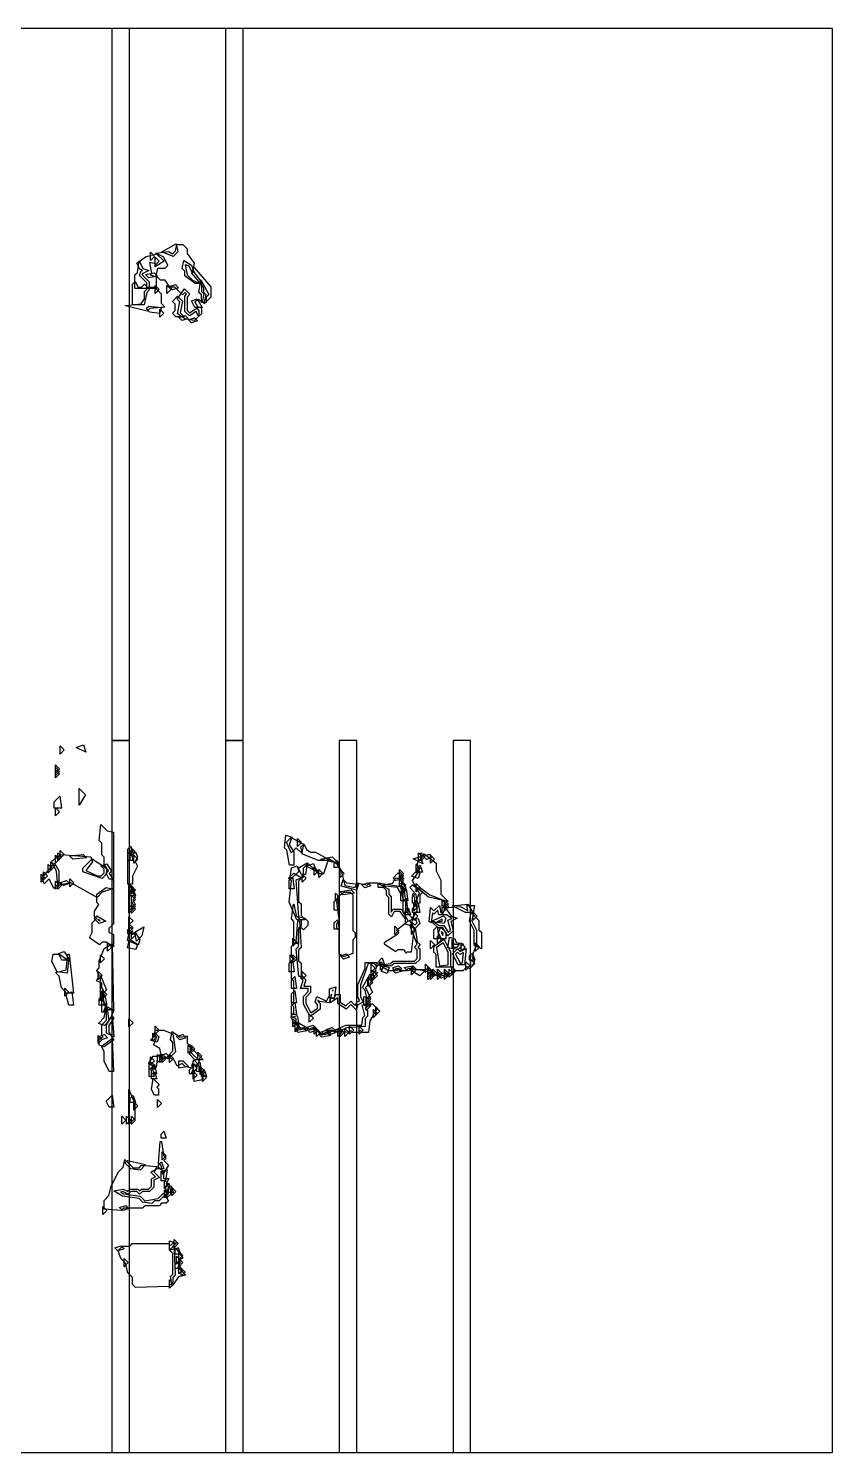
# Model space of a CAD drawing. Header units: millimetres. Extents: x 0 to 289, y 0 to 289.
# Drawn here: x 125.8 to 289.1, y 0 to 289.1 of the extents above; entities that cross this region are included whole.
import ezdxf

# ---------------------------------------------------------------- set-up
doc = ezdxf.new("R2010")
doc.units = ezdxf.units.MM
for name, color, linetype in [('CUT_OUTLINE', 5, 'Continuous'), ('CUT_SLOT', 1, 'Continuous'), ('ENG_D', 3, 'Continuous'), ('ENG_K', 2, 'Continuous'), ('ENG_L', 4, 'Continuous')]:
    doc.layers.add(name, color=color, linetype=linetype)

msp = doc.modelspace()

# ---------------------------------------------------------------- linework, layer by layer
at = {"layer": 'CUT_OUTLINE'}
msp.add_lwpolyline([(0, 0), (289.14, 0), (289.14, 289.14), (0, 289.14), (0, 0)], close=True, dxfattribs=at)
at = {"layer": 'CUT_SLOT'}
for points in [[(142.79, 144.57), (146.35, 144.57), (146.35, 289.14), (142.79, 289.14), (142.79, 144.57)], [(165.88, 144.57), (169.44, 144.57), (169.44, 289.14), (165.88, 289.14), (165.88, 144.57)], [(142.79, 0), (146.35, 0), (146.35, 144.57), (142.79, 144.57), (142.79, 0)], [(165.88, 0), (169.44, 0), (169.44, 144.57), (165.88, 144.57), (165.88, 0)], [(188.97, 0), (192.54, 0), (192.54, 144.57), (188.97, 144.57), (188.97, 0)], [(212.07, 0), (215.63, 0), (215.63, 144.57), (212.07, 144.57), (212.07, 0)]]:
    msp.add_lwpolyline(points, close=True, dxfattribs=at)
at = {"layer": 'ENG_D'}
for points in [[(151.41, 242.87), (150.59, 242.05), (150.59, 243.7), (151.41, 242.87)], [(155.82, 245.41), (156.15, 243.76), (155.23, 242.83), (152.94, 243.81), (155.82, 245.41)], [(148.91, 239.35), (148.91, 239.12), (150.35, 237.67), (150.35, 236.37), (147.46, 236.37), (147.46, 239.12), (147.96, 239.62), (148.29, 241.99), (149.08, 240.42), (150.26, 240.03), (148.91, 239.35)], [(151.56, 241.09), (151.56, 242.73), (152.38, 241.91), (151.56, 241.09)], [(157.41, 242.05), (158.98, 241.11), (159.48, 239.61), (161.19, 237.33), (159.67, 237.33), (157.58, 238.9), (157.58, 239.88), (157.08, 240.39), (157.41, 242.05)], [(150.27, 238.52), (149.62, 239.17), (151.39, 239.52), (152.04, 238.87), (150.27, 238.52)], [(155.72, 237.13), (156.34, 236.5), (155.1, 236.09), (154.48, 236.72), (155.72, 237.13)], [(160.95, 235.06), (160.46, 235.56), (160.82, 238.08), (162.46, 235.12), (161.92, 234.58), (161.92, 233.48), (160.95, 233.48), (160.95, 235.06)], [(148.76, 233.22), (149.39, 234.27), (149.39, 235.75), (150.25, 236.61), (151.41, 236.61), (152.76, 235.26), (152.76, 233.34), (153.54, 232.56), (150.46, 232.28), (149.95, 231.77), (145.53, 232.79), (145.54, 232.86), (148.76, 233.22)], [(156.06, 234.17), (157.55, 236.26), (158.64, 235.16), (158.06, 234.58), (158.06, 231.89), (158.57, 231.38), (160.02, 232.34), (160.47, 231.89), (160.47, 230.73), (159.59, 229.85), (157.73, 230.11), (156.11, 231.2), (156.6, 233.64), (156.06, 234.17)], [(160.1, 234.25), (161.14, 232.51), (159.6, 232.51), (158.93, 233.86), (160.1, 234.25)], [(152.52, 230.49), (152.52, 232.13), (153.34, 231.31), (152.52, 230.49)], [(131.32, 139.13), (132.14, 138.3), (131.32, 137.48), (131.32, 139.13)], [(180.23, 122.78), (179.18, 121.74), (178.26, 123.9), (179.22, 124.87), (181.7, 123.49), (181.34, 121.67), (180.23, 122.78)], [(141.78, 119.56), (142.7, 118.03), (142.23, 117.55), (143.12, 116.21), (143.12, 114.52), (140.84, 113.76), (139.79, 112.71), (134.41, 115.64), (131.82, 115.12), (131.56, 118), (130.53, 120.07), (132.45, 121.44), (138.48, 120.94), (138.81, 119.95), (137.47, 118.16), (139.8, 117.1), (140.61, 117.1), (141.2, 117.68), (141.2, 118.45), (140.51, 119.13), (141.78, 119.56)], [(146.01, 120.23), (146.01, 121.54), (146.64, 122.17), (147.03, 120.23), (146.01, 120.23)], [(146.74, 121.1), (146.74, 122.74), (147.56, 121.92), (146.74, 121.1)], [(206.35, 120.96), (205.53, 120.13), (205.53, 121.78), (206.35, 120.96)], [(206.05, 121.06), (207.28, 121.47), (207.9, 120.85), (206.67, 120.44), (206.05, 121.06)], [(130.69, 118.55), (129.87, 117.72), (129.87, 119.37), (130.69, 118.55)], [(130.35, 118.21), (130.35, 119.85), (131.18, 119.03), (130.35, 118.21)], [(147.22, 121.3), (148.04, 120.47), (147.22, 119.65), (147.22, 121.3)], [(182.12, 117.34), (181.28, 117.34), (180.64, 118.64), (182.47, 119.74), (182.12, 117.34)], [(182.25, 119.07), (183.75, 119.57), (184.26, 118.07), (182.25, 119.07)], [(183.84, 118.89), (184.67, 118.06), (183.84, 117.24), (183.84, 118.89)], [(185.15, 120.5), (187.54, 120.98), (188.97, 119.55), (185.15, 120.5)], [(189, 118.79), (187.94, 118.79), (187.94, 119.61), (188.53, 120.2), (189, 118.79)], [(205.94, 119.52), (203.94, 120.52), (205.44, 121.02), (205.94, 119.52)], [(205.86, 117.82), (204.81, 117.82), (204.81, 118.65), (205.39, 119.23), (205.86, 117.82)], [(207.46, 119.65), (207.46, 121.3), (208.28, 120.47), (207.46, 119.65)], [(128.42, 115.8), (128.42, 117.44), (129.25, 116.62), (128.42, 115.8)], [(128.91, 116.28), (128.91, 117.92), (129.73, 117.1), (128.91, 116.28)], [(131.32, 114.35), (131.32, 116), (132.14, 115.17), (131.32, 114.35)], [(180.71, 111.9), (181.19, 111.42), (181.19, 109.01), (182.01, 108.19), (180.31, 108.19), (178.78, 111.76), (179.25, 116.05), (178.68, 116.62), (179.71, 117.64), (181.34, 116.67), (180.71, 116.04), (180.71, 111.9)], [(182.26, 116.62), (181.43, 115.8), (181.43, 117.44), (182.26, 116.62)], [(184.81, 116.76), (184.81, 118.4), (185.63, 117.58), (184.81, 116.76)], [(189.97, 117.58), (189.14, 116.76), (189.14, 118.4), (189.97, 117.58)], [(192.43, 114.16), (189.32, 115.01), (189.76, 116.34), (190.46, 115.64), (192.84, 115.38), (192.43, 114.16)], [(195.37, 115.07), (194.14, 114.66), (193.52, 115.28), (194.75, 115.69), (195.37, 115.07)], [(196.85, 115.7), (201.39, 114.9), (201.89, 112.4), (202.4, 111.9), (202.4, 109.97), (203.86, 108.51), (203.54, 106.91), (202.4, 107.29), (202.4, 108.35), (201.31, 109.87), (200.14, 109.87), (199.57, 108.74), (199.02, 109.29), (199.02, 112.66), (198.54, 113.15), (198.54, 114.11), (197.96, 114.69), (196.85, 114.69), (196.85, 115.7)], [(202.16, 116.47), (200.39, 116.12), (199.89, 116.62), (200.95, 117.68), (202.16, 116.47)], [(201.19, 116.48), (202.01, 115.65), (201.19, 114.83), (201.19, 116.48)], [(203.64, 117), (204.81, 118.16), (205.32, 117.65), (204.96, 116.55), (203.64, 117)], [(146.74, 115.03), (147.56, 114.21), (146.74, 113.39), (146.74, 115.03)], [(188.18, 113.59), (189, 112.76), (188.18, 111.94), (188.18, 113.59)], [(189.11, 113.9), (191.4, 114.22), (192.06, 113.56), (189.78, 113.23), (189.11, 113.9)], [(203.32, 107.04), (203.84, 107.56), (204.32, 107.08), (204.77, 107.53), (204.61, 107.99), (203.71, 108.3), (204.81, 109.94), (204.81, 110.74), (204.28, 111.26), (205.25, 113.67), (204.71, 114.21), (205.26, 114.77), (207.33, 113.22), (210.78, 111.89), (210.21, 111.32), (210.69, 110.84), (210.46, 110.6), (213.53, 110.84), (215.07, 110.07), (214.87, 111.08), (216.41, 111.08), (215.9, 107.98), (216.85, 106.07), (216.85, 103.08), (215.91, 100.73), (216.4, 99.75), (215.85, 98.65), (215.41, 98.21), (214.92, 98.69), (214.06, 97.82), (212.13, 97.82), (211.07, 96.76), (210.59, 97.24), (210.15, 96.81), (209.19, 97.29), (208.68, 96.78), (206.76, 98.23), (206.34, 97.81), (202.96, 98.29), (202.5, 97.82), (201.37, 97.82), (200.52, 98.25), (200.09, 97.82), (198.96, 97.82), (197.11, 98.93), (199.39, 99.26), (199.89, 99.75), (204.22, 99.75), (204.81, 100.33), (204.81, 102.06), (204.22, 102.64), (204.77, 103.19), (203.32, 107.04)], [(201.67, 113.39), (201.67, 115.03), (202.5, 114.21), (201.67, 113.39)], [(204.86, 111.56), (203.84, 111.56), (203.84, 112.86), (204.47, 113.49), (204.86, 111.56)], [(204.56, 115.51), (205.39, 114.69), (204.56, 113.87), (204.56, 115.51)], [(146.25, 111.18), (147.08, 110.35), (146.25, 109.53), (146.25, 111.18)], [(147.56, 110.84), (146.74, 110.01), (146.74, 111.66), (147.56, 110.84)], [(188.94, 110.11), (187.94, 110.11), (187.94, 111.9), (188.59, 112.55), (188.94, 110.11)], [(204.08, 111.66), (204.9, 110.84), (204.08, 110.01), (204.08, 111.66)], [(210.73, 109.17), (210.74, 109.15), (209.19, 109.15), (208.99, 110.11), (208.18, 109.29), (207.88, 109.59), (207.71, 108.06), (209.22, 106.98), (210.23, 106.98), (211.11, 105.67), (211.53, 106.09), (211.03, 108.07), (211.8, 108.46), (210.73, 109.17)], [(210.35, 110.49), (210.35, 112.14), (211.17, 111.32), (210.35, 110.49)], [(139.17, 108.43), (139.71, 108.97), (141.53, 107.88), (140.17, 107.43), (139.17, 108.43)], [(186.87, 92.61), (187.83, 92.12), (188.27, 93.01), (189.14, 93.01), (189.14, 91.45), (190.32, 90.67), (191.31, 91.66), (192.21, 90.76), (192.59, 91.52), (193.14, 91.7), (192.76, 92.47), (192.76, 94.98), (194.2, 98.36), (194.2, 99.51), (196.67, 99.51), (196.28, 97.58), (196.12, 97.73), (194.69, 95.82), (194.69, 94.83), (194.26, 94.4), (195.25, 92.42), (194.29, 91.93), (194.71, 91.08), (194.26, 90.16), (194.69, 89.73), (194.69, 88.57), (194.2, 88.09), (194.2, 86.52), (190.41, 86.26), (188.44, 85.28), (187.01, 85.75), (185.52, 84.76), (183.56, 86.23), (182.14, 85.76), (181.05, 86.3), (180.23, 87.12), (180.23, 88.04), (179.1, 88.6), (179.75, 89.25), (179.75, 90.5), (179.16, 91.08), (179.75, 91.66), (179.75, 95.8), (179.26, 96.28), (179.26, 99.85), (179.65, 100.23), (179.26, 100.62), (179.26, 102.74), (180.24, 103.71), (180.56, 107.95), (180.88, 107.94), (181.2, 102.55), (180.71, 102.06), (180.71, 99.85), (181.19, 99.37), (181.19, 96.96), (182.19, 95.96), (181.77, 94.69), (183.12, 94.69), (183.12, 93.39), (182.16, 92.42), (182.16, 91.14), (183.2, 89.26), (184.57, 90.24), (184.57, 90.98), (184.05, 91.49), (184.42, 92.62), (186.39, 91.64), (186.87, 92.61)], [(188.57, 108.19), (188.96, 106.26), (187.94, 106.26), (187.94, 107.56), (188.57, 108.19)], [(210.27, 107.44), (207.53, 107.83), (210.16, 108.95), (210.62, 108.49), (210.27, 107.44)], [(216.95, 108.91), (216.13, 108.09), (216.13, 109.73), (216.95, 108.91)], [(148.09, 103.04), (145.98, 103.94), (146.35, 105.78), (146.98, 105.15), (147.51, 105.68), (148.45, 104.12), (148.09, 103.04)], [(180.33, 103.61), (179.51, 102.78), (179.51, 104.43), (180.33, 103.61)], [(201.05, 106.02), (200.23, 105.19), (200.23, 106.84), (201.05, 106.02)], [(209.99, 104.99), (210.09, 105.46), (209.73, 105.81), (209.65, 105.56), (209.99, 104.99)], [(212.9, 102.64), (213.38, 103.13), (213.38, 103.13), (212.37, 103.13), (211.88, 104.09), (211.79, 104.09), (211.79, 102.64), (212.9, 102.64)], [(134.96, 93.25), (133.63, 93.25), (132.54, 94.33), (132.06, 96.74), (131.33, 97.47), (133.5, 98.02), (133.86, 101.2), (134.08, 101.2), (134.96, 93.25)], [(132.61, 99.99), (131.94, 101.34), (133.11, 101.73), (134.15, 99.99), (132.61, 99.99)], [(191.04, 100.61), (189.8, 100.2), (189.18, 100.82), (190.41, 101.23), (191.04, 100.61)], [(208.68, 102.54), (209.34, 98.81), (211.07, 99), (211.07, 101.62), (210.03, 103.5), (208.68, 102.54)], [(212.57, 101.16), (213.59, 99.32), (213.98, 99.45), (214.16, 101.51), (213.43, 101.15), (213, 101.58), (212.57, 101.16)], [(216.61, 103.47), (217.43, 102.64), (216.61, 101.82), (216.61, 103.47)], [(140.47, 101.06), (141.29, 100.23), (140.47, 99.41), (140.47, 101.06)], [(197.68, 100.44), (198.15, 99.03), (197.09, 99.03), (197.09, 99.85), (197.68, 100.44)], [(201.02, 98.34), (201.64, 97.72), (200.4, 97.31), (199.78, 97.93), (201.02, 98.34)], [(203.6, 97), (203.6, 98.65), (204.42, 97.82), (203.6, 97)], [(139.99, 96.04), (139.99, 97.68), (140.81, 96.86), (139.99, 96.04)], [(140.47, 92.66), (140.47, 96.83), (141.72, 93.91), (140.47, 92.66)], [(182.26, 96.86), (181.43, 96.04), (181.43, 97.68), (182.26, 96.86)], [(195.75, 95.42), (194.93, 94.59), (194.93, 96.24), (195.75, 95.42)], [(195.41, 97.2), (196.23, 96.38), (195.41, 95.56), (195.41, 97.2)], [(195.89, 97.68), (196.71, 96.86), (195.89, 96.04), (195.89, 97.68)], [(206.97, 96.52), (206.97, 98.17), (207.8, 97.34), (206.97, 96.52)], [(207.46, 96.04), (207.46, 97.68), (208.28, 96.86), (207.46, 96.04)], [(208.9, 96.04), (208.9, 97.68), (209.72, 96.86), (208.9, 96.04)], [(210.35, 96.04), (210.35, 97.68), (211.17, 96.86), (210.35, 96.04)], [(140.47, 93.35), (141.29, 92.52), (140.47, 91.7), (140.47, 93.35)], [(141.73, 90.84), (140.71, 90.84), (140.71, 92.14), (141.34, 92.77), (141.73, 90.84)], [(141.78, 93.01), (140.95, 92.18), (140.95, 93.83), (141.78, 93.01)], [(186.98, 92.28), (186.98, 94.14), (188.23, 94.56), (187.91, 92.28), (186.98, 92.28)], [(142.69, 88.72), (143.19, 88.22), (142.16, 86.67), (142.16, 85.37), (143.21, 83.79), (141.24, 82.38), (140.23, 82.71), (140.23, 84), (141.03, 84.4), (140.71, 84.71), (140.71, 86.84), (141.68, 87.8), (141.68, 89.05), (141.16, 89.57), (141.54, 90.72), (143.2, 89.72), (142.69, 88.72)], [(195.27, 91.56), (194.44, 90.74), (194.44, 92.38), (195.27, 91.56)], [(194.44, 91.42), (195.27, 90.6), (194.44, 89.77), (194.44, 91.42)], [(179.99, 85.92), (179.99, 87.56), (180.81, 86.74), (179.99, 85.92)], [(151.8, 84.91), (152.31, 84.4), (151.95, 83.3), (150.63, 83.74), (151.8, 84.91)], [(151.56, 86.6), (152.38, 85.78), (151.56, 84.95), (151.56, 86.6)], [(158.06, 83.03), (159.19, 82.47), (158.6, 81.87), (158.98, 81.1), (160.51, 79.58), (160.09, 78.34), (159.51, 78.93), (159.48, 78.9), (159.19, 78.03), (157.7, 78.33), (157.05, 78.98), (156.03, 78.47), (155.47, 79.58), (154.06, 80.43), (155.17, 81.54), (155.17, 83.27), (154.67, 83.77), (155, 85.45), (156.67, 84.35), (158.06, 84.63), (158.06, 83.03)], [(183.67, 86.29), (184.29, 85.67), (183.05, 85.26), (182.43, 85.88), (183.67, 86.29)], [(186.29, 85.4), (187.52, 85.81), (188.14, 85.19), (186.91, 84.78), (186.29, 85.4)], [(189.48, 85.3), (188.66, 84.47), (188.66, 86.12), (189.48, 85.3)], [(191.89, 85.78), (191.07, 84.95), (191.07, 86.6), (191.89, 85.78)], [(193, 86.6), (193.82, 85.78), (193, 84.95), (193, 86.6)], [(153.79, 80.99), (154.41, 80.37), (153.18, 79.96), (152.56, 80.58), (153.79, 80.99)], [(158.78, 81.1), (158.78, 82.74), (159.61, 81.92), (158.78, 81.1)], [(160.23, 81.3), (161.05, 80.48), (160.23, 79.65), (160.23, 81.3)], [(150.25, 78.93), (151.18, 80.48), (152.07, 80.48), (151.75, 78.18), (150.25, 78.93)], [(150.98, 78.31), (151.37, 76.38), (150.35, 76.38), (150.35, 77.68), (150.98, 78.31)], [(152.52, 79.17), (152.52, 80.82), (153.34, 79.99), (152.52, 79.17)], [(159.27, 77.24), (159.27, 78.89), (160.09, 78.07), (159.27, 77.24)], [(160.62, 79.28), (161.01, 77.34), (159.99, 77.34), (159.99, 78.65), (160.62, 79.28)], [(159.27, 77.44), (160.09, 76.62), (159.27, 75.8), (159.27, 77.44)], [(161.54, 77.79), (162.01, 76.38), (160.95, 76.38), (160.95, 77.2), (161.54, 77.79)], [(147.08, 72.49), (147.55, 71.08), (146.5, 71.08), (146.5, 71.9), (147.08, 72.49)], [(145.63, 67.47), (144.81, 66.64), (144.81, 68.29), (145.63, 67.47)], [(147.56, 67.47), (146.74, 66.64), (146.74, 68.29), (147.56, 67.47)], [(153.82, 60.24), (153, 59.41), (153, 61.06), (153.82, 60.24)], [(146.6, 53.01), (146.06, 52.47), (145.02, 53), (144.5, 52.89), (145.13, 52.52), (148.54, 52.03), (149.47, 51.1), (152.16, 51.55), (153.29, 52.67), (154.27, 51.04), (153.82, 50.6), (152.86, 50.6), (152.38, 50.12), (149.49, 50.12), (149.01, 49.64), (145.15, 49.64), (144.66, 49.15), (141.2, 49.41), (141.2, 51.18), (142.18, 52.17), (142.65, 54.06), (144.13, 57.01), (145.07, 57.95), (145.38, 59.52), (147.08, 57.83), (148.32, 57.83), (148.81, 58.32), (151.93, 58.04), (151.37, 56.91), (152.44, 55.83), (151.31, 55.27), (151.31, 53.87), (150.45, 53.01), (149.01, 53.01), (148.42, 52.43), (147.84, 53.01), (146.6, 53.01)], [(152.28, 57.59), (152.28, 58.41), (152.87, 59), (153.34, 57.59), (152.28, 57.59)], [(152.76, 57.04), (154.02, 57.46), (153.69, 55.18), (152.76, 55.18), (152.76, 57.04)], [(154.31, 54.45), (153.48, 53.63), (153.48, 55.28), (154.31, 54.45)], [(154.31, 52.53), (153.48, 51.7), (153.48, 53.35), (154.31, 52.53)], [(153.72, 52.77), (153.72, 54.07), (154.35, 54.7), (154.74, 52.77), (153.72, 52.77)], [(154.93, 52.19), (154.93, 53.83), (155.75, 53.01), (154.93, 52.19)], [(140.95, 48.33), (140.95, 49.98), (141.78, 49.15), (140.95, 48.33)], [(144.95, 41.92), (146.4, 41.92), (146.88, 42.41), (154.31, 42.41), (154.69, 42.02), (155.39, 42.73), (155.66, 36.05), (155.17, 35.56), (155.17, 34.6), (154.31, 33.74), (147.6, 33.49), (146.98, 34.11), (146.98, 35.56), (146.04, 36.5), (145.56, 38.43), (144.6, 39.39), (144.05, 41.03), (144.95, 41.92)], [(155.41, 43.23), (156.23, 42.41), (155.41, 41.58), (155.41, 43.23)], [(156.71, 37.35), (155.65, 37.35), (155.65, 38.17), (156.24, 38.76), (156.71, 37.35)], [(155.89, 38.21), (155.89, 39.86), (156.72, 39.03), (155.89, 38.21)], [(156.37, 36.28), (156.37, 37.93), (157.2, 37.11), (156.37, 36.28)], [(156.86, 35.8), (156.86, 37.45), (157.68, 36.62), (156.86, 35.8)]]:
    msp.add_lwpolyline(points, close=True, dxfattribs=at)
at = {"layer": 'ENG_K'}
for points in [[(153.97, 236.95), (154.79, 236.13), (153.97, 235.31), (153.97, 236.95)], [(155.65, 231.89), (155.65, 233.14), (155.07, 233.72), (156.13, 234.78), (157.12, 233.8), (156.64, 231.39), (157.44, 230.59), (155.79, 230.59), (155.07, 231.31), (155.65, 231.89)], [(150.26, 232.77), (152.84, 232.48), (152.44, 231.28), (150.48, 231.56), (149.77, 232.27), (150.26, 232.77)], [(157.03, 229.83), (156.41, 230.45), (157.64, 230.86), (158.27, 230.24), (157.03, 229.83)], [(158.96, 229.35), (158.34, 229.97), (159.57, 230.38), (160.19, 229.76), (158.96, 229.35)], [(132.28, 141.82), (132.28, 143.46), (133.1, 142.64), (132.28, 141.82)], [(137.51, 142.17), (135.51, 143.17), (137.01, 143.67), (137.51, 142.17)], [(131.32, 137), (131.32, 138.64), (132.14, 137.82), (131.32, 137)], [(132.21, 133.27), (132.56, 130.83), (131.08, 130.83), (131.08, 132.14), (132.21, 133.27)], [(136.14, 134.79), (137.4, 133.52), (136.14, 131.41), (136.14, 134.79)], [(131.32, 130.93), (132.14, 130.11), (131.32, 129.29), (131.32, 130.93)], [(140.71, 121.34), (140.71, 123.75), (140.22, 124.24), (140.52, 127.51), (141.8, 126.24), (143.12, 125.97), (143.12, 116.38), (142.25, 116.38), (141.62, 117.63), (142.09, 118.09), (141.2, 119.44), (141.2, 120.86), (140.71, 121.34)], [(179.75, 121.99), (179.75, 119.27), (178.82, 119.27), (178.32, 122.29), (177.81, 122.79), (178.09, 125.37), (179.33, 124.96), (178.81, 123.4), (179.75, 121.99)], [(181.29, 123.85), (180.47, 123.02), (180.47, 124.67), (181.29, 123.85)], [(131.8, 120.13), (131.8, 121.78), (132.62, 120.96), (131.8, 120.13)], [(132.28, 120.61), (132.28, 122.26), (133.1, 121.44), (132.28, 120.61)], [(137.62, 120.77), (134.84, 120.46), (134.16, 121.14), (136.95, 121.45), (137.62, 120.77)], [(146.98, 117.04), (146.98, 115.41), (146.01, 115.41), (146.01, 120.09), (146.5, 120.57), (146.5, 121.61), (147.61, 121.98), (147.96, 120.94), (147.49, 119.99), (147.97, 119.03), (146.98, 117.04)], [(182.34, 122.34), (183.18, 121.92), (184.15, 121.92), (187.18, 120.23), (184.76, 120.23), (181.46, 121.5), (181.17, 122.96), (181.74, 123.53), (182.34, 122.34)], [(205.05, 121.78), (205.87, 120.96), (205.05, 120.13), (205.05, 121.78)], [(132.14, 120.47), (131.32, 119.65), (131.32, 121.3), (132.14, 120.47)], [(179.29, 118.73), (180.38, 119.09), (180.75, 118), (178.92, 116.18), (179.29, 118.73)], [(131.8, 116), (132.62, 115.17), (131.8, 114.35), (131.8, 116)], [(132.32, 115.76), (133.55, 116.17), (134.17, 115.55), (132.94, 115.14), (132.32, 115.76)], [(135.03, 115.65), (134.21, 114.83), (134.21, 116.48), (135.03, 115.65)], [(197.58, 115.06), (197.58, 115.18), (199.82, 115.63), (200.32, 116.62), (201.07, 116.62), (202.47, 114.66), (201.37, 113.56), (200.79, 114.71), (197.58, 115.06)], [(201.19, 117.92), (202.01, 117.1), (201.19, 116.28), (201.19, 117.92)], [(146.25, 115.62), (147.5, 112.71), (147.03, 112.23), (147.51, 111.27), (146.25, 110.01), (146.25, 115.62)], [(202.43, 112.04), (201.43, 112.04), (201.43, 113.83), (202.08, 114.48), (202.43, 112.04)], [(205.9, 113.76), (205.29, 113.15), (205.29, 111.56), (204.32, 111.56), (204.32, 112.66), (203.74, 113.25), (204.22, 113.73), (203.26, 114.69), (203.82, 115.25), (205.9, 113.76)], [(146.74, 109.53), (146.74, 111.18), (147.56, 110.35), (146.74, 109.53)], [(181.19, 106.88), (180.71, 106.4), (180.71, 103.37), (179.75, 103.37), (179.75, 107.84), (179.25, 108.34), (179.68, 111.32), (179.75, 111.32), (180.21, 109.03), (181.19, 108.04), (181.19, 106.88)], [(201.91, 109.63), (201.91, 111.9), (202.58, 112.57), (202.91, 109.63), (201.91, 109.63)], [(205.34, 109.63), (203.84, 109.63), (203.84, 110.45), (204.95, 111.57), (205.34, 109.63)], [(146.25, 107.12), (146.25, 108.77), (147.08, 107.94), (146.25, 107.12)], [(146.25, 107.32), (147.08, 106.5), (146.25, 105.68), (146.25, 107.32)], [(215.4, 107.91), (215.74, 109.64), (217.33, 108.04), (217.33, 106.12), (217.82, 105.63), (217.82, 102.25), (216.37, 102.98), (216.37, 105.96), (215.4, 107.91)], [(147.43, 105.65), (149.25, 106.74), (148.89, 104.93), (147.79, 103.84), (147.43, 105.65)], [(204.42, 106.02), (203.6, 105.19), (203.6, 106.84), (204.42, 106.02)], [(141.75, 89.87), (140.67, 92.58), (141.1, 93.01), (140.61, 93.49), (141.1, 93.97), (140.71, 94.35), (140.71, 95.27), (139.67, 95.79), (140.2, 96.86), (139.7, 97.87), (140.23, 98.41), (140.23, 99.8), (141.24, 102.33), (142.87, 103.31), (143.13, 89.87), (141.75, 89.87)], [(215.99, 101.4), (216.46, 99.99), (215.41, 99.99), (215.41, 100.82), (215.99, 101.4)], [(179.51, 99.41), (179.51, 101.06), (180.33, 100.23), (179.51, 99.41)], [(195.41, 97.48), (195.41, 99.13), (196.23, 98.31), (195.41, 97.48)], [(198.69, 97.28), (197.51, 97.67), (197.91, 98.85), (199.09, 98.46), (198.69, 97.28)], [(201.02, 98.82), (201.64, 98.2), (200.4, 97.79), (199.78, 98.41), (201.02, 98.82)], [(202.15, 98.45), (203.92, 98.81), (204.57, 98.16), (202.8, 97.8), (202.15, 98.45)], [(211.79, 97), (211.79, 98.65), (212.62, 97.82), (211.79, 97)], [(214.68, 97.97), (214.68, 99.61), (215.51, 98.79), (214.68, 97.97)], [(195.22, 97.22), (195.68, 95.83), (195.17, 95.32), (195.17, 94.51), (195.7, 93.44), (194.54, 92.28), (194.22, 93.85), (193.66, 94.41), (195.22, 97.22)], [(196.82, 97.45), (195.41, 96.04), (195.41, 97.92), (196.82, 97.45)], [(203.21, 98.07), (206.59, 98.07), (205.32, 96.8), (203.21, 98.07)], [(207.46, 98.17), (208.28, 97.34), (207.46, 96.52), (207.46, 98.17)], [(208.9, 98.17), (209.72, 97.34), (208.9, 96.52), (208.9, 98.17)], [(210.35, 98.17), (211.17, 97.34), (210.35, 96.52), (210.35, 98.17)], [(211.31, 98.17), (212.13, 97.34), (211.31, 96.52), (211.31, 98.17)], [(133.24, 92.66), (133.24, 94.31), (134.07, 93.49), (133.24, 92.66)], [(134.02, 90.84), (133.44, 93.16), (134.66, 93.57), (134.96, 90.84), (134.02, 90.84)], [(195.37, 92.15), (193.96, 90.74), (193.96, 92.62), (195.37, 92.15)], [(191.31, 85.68), (190.92, 85.28), (187.73, 85.64), (190.3, 86.74), (193.51, 86.74), (193.74, 88.3), (194.18, 88.74), (193.64, 90.91), (195.09, 90.62), (195.65, 91.18), (196.68, 90.15), (195.16, 87.63), (194.9, 85.3), (193.62, 85.3), (193.24, 85.68), (192.86, 85.3), (191.69, 85.3), (191.31, 85.68)], [(142.82, 88.72), (143.15, 84.41), (141.68, 85.15), (141.68, 86.81), (142.82, 88.72)], [(146.25, 86.4), (146.25, 88.05), (147.08, 87.22), (146.25, 86.4)], [(180.41, 88.74), (180.76, 86.98), (179.84, 86.98), (179.17, 88.33), (180.41, 88.74)], [(182.57, 86.15), (180.47, 85.72), (180.47, 87.41), (182.57, 86.15)], [(182.43, 86.36), (183.67, 86.78), (184.29, 86.15), (183.05, 85.74), (182.43, 86.36)], [(141.2, 81.38), (140.65, 82.48), (142.86, 84.06), (143.13, 77.34), (142.25, 77.34), (141.2, 79.46), (141.2, 81.38)], [(157.78, 84.23), (156.55, 83.81), (155.93, 84.44), (157.16, 84.85), (157.78, 84.23)], [(187.18, 85.19), (185.95, 84.78), (185.32, 85.4), (186.56, 85.81), (187.18, 85.19)], [(188.14, 85.67), (186.91, 85.26), (186.29, 85.88), (187.52, 86.29), (188.14, 85.67)], [(158.3, 82.74), (159.12, 81.92), (158.3, 81.1), (158.3, 82.74)], [(159.65, 79.75), (158.51, 80.89), (158.92, 82.13), (161.29, 79.75), (159.65, 79.75)], [(151.41, 77.83), (150.35, 77.83), (150.35, 78.65), (150.94, 79.24), (151.41, 77.83)], [(153, 79.17), (153, 80.82), (153.82, 79.99), (153, 79.17)], [(158.31, 78.4), (156.37, 78.01), (156.37, 79.51), (157.2, 79.51), (158.31, 78.4)], [(160.47, 77.73), (161.47, 77.24), (161.16, 75.69), (159.51, 75.36), (159.51, 76.52), (158.97, 77.06), (159.45, 78.02), (158.99, 78.48), (159.4, 79.72), (160.47, 78.65), (160.47, 77.73)], [(150.82, 73.69), (151.14, 75.93), (152.38, 74.69), (151.9, 74.21), (152.28, 73.83), (152.28, 72.53), (151.41, 72.53), (150.82, 73.69)], [(150.83, 76.72), (151.42, 77.31), (151.89, 75.9), (150.83, 75.9), (150.83, 76.72)], [(143.16, 70.12), (142.25, 70.12), (141.62, 71.37), (142.81, 72.55), (143.16, 70.12)], [(146.25, 66.64), (146.25, 73.7), (147.46, 70.89), (147.46, 67.85), (146.25, 66.64)], [(152.86, 70.84), (152.04, 70.02), (152.04, 71.66), (152.86, 70.84)], [(153.82, 63.85), (152.76, 63.85), (152.76, 64.67), (153.35, 65.26), (153.82, 63.85)], [(153.82, 59.75), (153.34, 59.27), (154.27, 58.35), (153.13, 56.45), (152.78, 58.19), (152.27, 58.7), (152.61, 63.12), (152.83, 63.13), (153.23, 60.35), (153.82, 59.75)], [(154.21, 53.59), (154.79, 54.18), (155.26, 52.77), (154.21, 52.77), (154.21, 53.59)], [(146.22, 49.53), (144.99, 49.12), (144.36, 49.74), (145.6, 50.15), (146.22, 49.53)], [(154.45, 41.1), (154.45, 42.98), (155.86, 42.51), (154.45, 41.1)], [(155.17, 36.24), (155.17, 40.38), (154.48, 41.07), (155.74, 41.49), (157.22, 39.43), (156.3, 38.97), (156.67, 38.6), (156.19, 37.64), (157.83, 35.99), (156.28, 35.68), (155.05, 33.84), (154.67, 35.74), (155.17, 36.24)], [(145.29, 39.37), (146.11, 38.55), (145.29, 37.73), (145.29, 39.37)], [(155.27, 34.21), (154.45, 33.39), (154.45, 35.04), (155.27, 34.21)]]:
    msp.add_lwpolyline(points, close=True, dxfattribs=at)
at = {"layer": 'ENG_L'}
for points in [[(149.87, 237.47), (148.39, 238.95), (148.71, 239.93), (149, 240.03), (148.48, 240.29), (147.87, 241.51), (149.77, 242.86), (151.87, 243.38), (153.39, 241.86), (151.56, 240.76), (151.56, 241.57), (151.39, 241.41), (150.42, 241.6), (150.85, 239.42), (150.56, 239.12), (151.8, 238.71), (151.8, 236.37), (149.87, 236.37), (149.87, 237.47)], [(152.66, 238.06), (151.78, 238.94), (152.08, 240.47), (153.62, 240.47), (154.15, 240.99), (153.3, 242.7), (151.72, 243.49), (154.25, 243.85), (155.12, 243.41), (155.67, 243.96), (155.94, 245.28), (157.2, 245.28), (158.06, 244.42), (158.06, 243.44), (159.52, 241.49), (159.12, 239.49), (158.38, 240.97), (157.65, 241.12), (158.04, 239.14), (159.16, 238.02), (160.95, 237.25), (160.95, 235.75), (161.46, 235.24), (161.1, 233.47), (160.43, 234.14), (159.6, 233.64), (160.15, 232.71), (160.95, 232.45), (160.95, 231.21), (160.4, 230.66), (159.9, 231.68), (158.51, 230.76), (157.58, 231.69), (157.58, 234.78), (157.96, 235.16), (157.58, 235.55), (157.1, 235.06), (155.55, 236.61), (154.56, 236.61), (153.6, 238.06), (152.66, 238.06)], [(159, 239.45), (159.41, 240.7), (162.88, 236.7), (162.88, 234.58), (161.52, 233.23), (161.9, 235.09), (161.43, 235.55), (161.43, 236.52), (159, 239.45)], [(149.39, 237.19), (150.45, 236.13), (149.85, 235.53), (149.34, 233), (146.98, 233), (146.98, 237.19), (147.53, 237.74), (148.09, 236.61), (148.81, 236.61), (149.39, 237.19)], [(151.56, 235.31), (151.56, 236.95), (152.38, 236.13), (151.56, 235.31)], [(131.32, 139.61), (132.14, 138.79), (131.32, 137.96), (131.32, 139.61)], [(147.07, 121.68), (146.01, 121.68), (146.01, 122.5), (146.6, 123.09), (147.07, 121.68)], [(205.26, 118.11), (204.78, 119.55), (206.2, 121.54), (208.66, 119.63), (208.66, 118.12), (209.62, 116.19), (209.62, 113.34), (211.11, 111.86), (207.11, 112.78), (204.37, 115.02), (203.8, 116.16), (205.26, 118.11)], [(130.05, 116.45), (129.04, 115.45), (128.64, 116.67), (131.11, 119.69), (132.04, 118.13), (132.04, 115.55), (131.01, 114.53), (130.05, 116.45)], [(136.86, 117.89), (136.86, 118.65), (138.75, 120.54), (141.68, 118.68), (141.68, 117.48), (140.78, 116.58), (136.86, 117.89)], [(187.39, 93.06), (186.91, 91.29), (184.93, 91.57), (184.67, 91.84), (184.6, 91.63), (185.05, 91.18), (185.05, 89.99), (183.04, 88.56), (181.67, 91.02), (181.67, 92.62), (182.64, 93.59), (182.64, 94.21), (181.1, 94.21), (181.64, 95.83), (181.09, 96.38), (181.33, 96.62), (180.73, 96.62), (180.22, 102.25), (180.71, 102.74), (180.71, 106.12), (181.19, 106.6), (181.67, 106.12), (182.64, 107.08), (182.64, 107.84), (182.04, 108.45), (180.72, 108.71), (180.22, 116.31), (181.67, 116.79), (181.67, 118.65), (182.64, 119.61), (184.67, 117.58), (185.84, 117.58), (186.84, 120.59), (188.35, 119.69), (189.37, 118.16), (190.07, 115.14), (192.14, 114.72), (192.63, 115.69), (194.61, 115.2), (195.07, 115.65), (196.68, 115.65), (199.02, 114.35), (199.02, 113.34), (199.5, 112.86), (199.5, 109.69), (199.84, 110.35), (201.57, 110.35), (202.95, 107.88), (200.59, 106), (201.05, 105.53), (200.62, 105.1), (198.06, 103.48), (198.06, 103.26), (200.43, 101.75), (200.85, 102.16), (202.06, 102.16), (202.46, 101.36), (202.78, 101.68), (203.63, 101.68), (204.23, 106.5), (204.39, 106.5), (204.79, 103.72), (205.39, 103.13), (204.9, 102.64), (205.29, 102.26), (205.29, 100.13), (204.42, 99.27), (200.09, 99.27), (199.6, 98.79), (197.91, 98.79), (197.51, 99.59), (196.61, 98.69), (196.03, 99.27), (194.85, 99.27), (193.24, 94.89), (193.24, 92.58), (193.8, 91.45), (192.71, 90.91), (192.38, 89.91), (191.31, 90.98), (190.38, 90.05), (188.66, 91.19), (188.66, 92.31), (187.14, 91.3), (187.39, 93.06)], [(205.39, 118.55), (204.56, 117.72), (204.56, 119.37), (205.39, 118.55)], [(179.44, 116.89), (179.78, 114.45), (178.78, 114.45), (178.78, 116.24), (179.44, 116.89)], [(201.19, 116.76), (201.19, 118.4), (202.01, 117.58), (201.19, 116.76)], [(202.01, 116.14), (201.19, 115.31), (201.19, 116.96), (202.01, 116.14)], [(201.67, 114.35), (201.67, 116), (202.5, 115.17), (201.67, 114.35)], [(139.71, 108.49), (139.27, 108.78), (139.27, 109.94), (140.16, 111.29), (139.75, 111.7), (139.75, 113.37), (141.62, 114.71), (143.12, 114.41), (143.12, 107.36), (142.16, 106.4), (142.16, 105.68), (143.12, 105.2), (143.12, 102.7), (141.61, 103.61), (140.81, 103.61), (140.26, 103.05), (138.24, 104.49), (138.79, 105.59), (138.79, 107.56), (139.71, 108.49)], [(146.25, 113.87), (146.25, 115.51), (147.08, 114.69), (146.25, 113.87)], [(146.5, 113), (146.5, 113.83), (147.08, 114.41), (147.55, 113), (146.5, 113)], [(146.74, 113.1), (147.56, 112.28), (146.74, 111.46), (146.74, 113.1)], [(188.42, 107.36), (188.42, 106.6), (188.9, 106.12), (188.9, 101.33), (189.9, 100.74), (191.79, 101.37), (191.79, 104.19), (192.28, 104.67), (192.28, 105.44), (191.79, 105.92), (191.79, 113.15), (191.21, 113.73), (189.94, 113.73), (188.55, 112.73), (189, 112.28), (188.43, 111.71), (188.92, 107.86), (188.42, 107.36)], [(202.57, 114.48), (202.91, 112.04), (201.91, 112.04), (201.91, 113.83), (202.57, 114.48)], [(202.4, 109.15), (202.4, 109.97), (202.98, 110.56), (203.45, 109.15), (202.4, 109.15)], [(208.05, 107.49), (207.19, 107.78), (207.51, 110.64), (208.18, 109.97), (209.29, 111.08), (209.59, 109.57), (209.98, 109.44), (210.56, 110.59), (211.71, 108.87), (212.9, 108.47), (211.59, 107.82), (212.06, 105.94), (211.03, 104.92), (209.98, 106.5), (209.04, 106.5), (208.05, 107.49)], [(210.69, 111.32), (209.87, 110.49), (209.87, 112.14), (210.69, 111.32)], [(209.87, 111.18), (210.69, 110.35), (209.87, 109.53), (209.87, 111.18)], [(210.35, 110.01), (210.35, 111.66), (211.17, 110.84), (210.35, 110.01)], [(216.07, 109.63), (214.63, 109.63), (211.92, 110.99), (215.05, 111.33), (216.07, 109.63)], [(139.95, 108.32), (140.3, 107.98), (140.41, 108.02), (139.95, 108.32)], [(205.32, 107.4), (204.28, 106.35), (203.22, 108.11), (204.97, 108.46), (205.32, 107.4)], [(204.08, 109.73), (204.9, 108.91), (204.08, 108.09), (204.08, 109.73)], [(208.84, 107.77), (209.87, 107.91), (209.87, 108.28), (208.84, 107.77)], [(146.33, 104.23), (147.99, 103.23), (147.62, 102.12), (145.97, 102.45), (146.33, 104.23)], [(146.01, 105.29), (146.01, 106.12), (146.6, 106.7), (147.07, 105.29), (146.01, 105.29)], [(147.56, 105.05), (146.74, 104.23), (146.74, 105.88), (147.56, 105.05)], [(209.18, 104.33), (208.18, 104.33), (208.18, 106.12), (208.83, 106.77), (209.18, 104.33)], [(208.66, 98.55), (208.66, 101.1), (208.18, 101.58), (208.18, 102.77), (210.19, 104.2), (211.55, 101.74), (211.55, 98.55), (208.66, 98.55)], [(209.72, 104.09), (208.9, 103.27), (208.9, 104.91), (209.72, 104.09)], [(210.59, 105.63), (210.59, 104.33), (209.72, 104.33), (209.12, 105.52), (209.52, 106.7), (210.59, 105.63)], [(212.46, 104.28), (212.7, 103.58), (214.21, 103.27), (213.08, 102.15), (211.04, 102.44), (211.35, 104.65), (212.46, 104.28)], [(131.64, 97.6), (130.58, 99.72), (130.88, 101.2), (132.12, 101.2), (133.98, 99.87), (133.7, 97.31), (131.64, 97.6)], [(142.74, 102.64), (141.92, 101.82), (141.92, 103.47), (142.74, 102.64)], [(207.46, 102.3), (207.46, 103.95), (208.28, 103.13), (207.46, 102.3)], [(213.09, 99.03), (211.98, 101.25), (213, 102.26), (213.53, 101.73), (214.72, 102.33), (214.42, 99.03), (213.09, 99.03)], [(214.54, 102.64), (213.72, 101.82), (213.72, 103.47), (214.54, 102.64)], [(178.78, 99.37), (179.44, 100.02), (179.78, 97.58), (178.78, 97.58), (178.78, 99.37)], [(179.02, 101.06), (179.85, 100.23), (179.02, 99.41), (179.02, 101.06)], [(197.34, 97.97), (197.34, 99.61), (198.16, 98.79), (197.34, 97.97)], [(206.49, 99.13), (207.31, 98.31), (206.49, 97.48), (206.49, 99.13)], [(207.8, 97.82), (206.97, 97), (206.97, 98.65), (207.8, 97.82)], [(215.65, 100.09), (216.47, 99.27), (215.65, 98.45), (215.65, 100.09)], [(179.26, 94.21), (179.26, 96), (179.92, 96.65), (180.27, 94.21), (179.26, 94.21)], [(207.8, 96.86), (206.97, 96.04), (206.97, 97.68), (207.8, 96.86)], [(208.76, 97.34), (207.94, 96.52), (207.94, 98.17), (208.76, 97.34)], [(209.56, 96.34), (208.94, 96.97), (210.17, 97.38), (210.79, 96.76), (209.56, 96.34)], [(140.23, 90.84), (140.23, 92.14), (140.86, 92.77), (141.25, 90.84), (140.23, 90.84)], [(140.47, 93.83), (141.29, 93.01), (140.47, 92.18), (140.47, 93.83)], [(179.92, 93.76), (180.27, 91.32), (179.26, 91.32), (179.26, 93.11), (179.92, 93.76)], [(187.57, 93.7), (187.73, 93.86), (187.62, 93.9), (187.57, 93.7)], [(141.67, 90.6), (141.75, 90.59), (142.17, 87.62), (141.26, 86.71), (140.03, 87.12), (141.21, 88.31), (141.67, 90.6)], [(141.34, 91.33), (141.73, 89.39), (140.71, 89.39), (140.71, 90.7), (141.34, 91.33)], [(179.26, 90.7), (179.92, 91.35), (180.27, 88.91), (179.26, 88.91), (179.26, 90.7)], [(194.44, 90.26), (194.44, 91.9), (195.27, 91.08), (194.44, 90.26)], [(195.89, 89.97), (196.71, 89.15), (195.89, 88.33), (195.89, 89.97)], [(197.19, 89.63), (196.37, 88.81), (196.37, 90.46), (197.19, 89.63)], [(180.33, 87.22), (179.51, 86.4), (179.51, 88.05), (180.33, 87.22)], [(179.99, 85.44), (179.99, 87.08), (180.81, 86.26), (179.99, 85.44)], [(182.88, 89.01), (183.7, 88.19), (182.88, 87.36), (182.88, 89.01)], [(139.99, 83.03), (139.99, 84.67), (140.81, 83.85), (139.99, 83.03)], [(141.26, 84.85), (141.88, 84.23), (140.65, 83.81), (140.03, 84.44), (141.26, 84.85)], [(151.07, 85.15), (151.9, 84.33), (151.07, 83.51), (151.07, 85.15)], [(151.62, 85.78), (153.29, 85.78), (155.15, 84.98), (155.67, 81.35), (154.24, 79.93), (152.79, 80.81), (152.55, 82.01), (151.24, 82.79), (151.77, 83.85), (151.3, 84.79), (151.62, 85.78)], [(182.4, 85.63), (180.63, 85.27), (179.98, 85.93), (181.75, 86.28), (182.4, 85.63)], [(183.84, 86.6), (184.67, 85.78), (183.84, 84.95), (183.84, 86.6)], [(184.32, 84.47), (184.32, 86.12), (185.15, 85.3), (184.32, 84.47)], [(185.45, 84.31), (184.8, 84.96), (186.57, 85.32), (187.22, 84.67), (185.45, 84.31)], [(189.97, 85.3), (189.14, 84.47), (189.14, 86.12), (189.97, 85.3)], [(190.93, 85.3), (190.11, 84.47), (190.11, 86.12), (190.93, 85.3)], [(150.59, 78.69), (150.59, 80.34), (151.41, 79.51), (150.59, 78.69)], [(151.85, 76.86), (150.83, 76.86), (150.83, 78.17), (151.46, 78.8), (151.85, 76.86)], [(152.04, 79.17), (152.04, 80.82), (152.86, 79.99), (152.04, 79.17)], [(155.27, 79.99), (154.45, 79.17), (154.45, 80.82), (155.27, 79.99)], [(159.6, 76.86), (158.54, 76.86), (158.54, 77.68), (159.13, 78.27), (159.6, 76.86)], [(160.71, 78.41), (161.53, 77.58), (160.71, 76.76), (160.71, 78.41)], [(162.02, 76.14), (161.19, 75.32), (161.19, 76.96), (162.02, 76.14)], [(148.04, 70.36), (147.22, 69.53), (147.22, 71.18), (148.04, 70.36)], [(146.6, 67.47), (145.77, 66.64), (145.77, 68.29), (146.6, 67.47)], [(148.42, 53.11), (148.81, 53.49), (150.25, 53.49), (150.83, 54.07), (150.83, 55.57), (151.63, 55.97), (150.69, 56.91), (152.32, 57.89), (153.24, 56.96), (153.24, 55.66), (154.36, 55.66), (153.78, 54.5), (154.21, 54.07), (154.21, 52.91), (152.38, 51.08), (151.41, 51.08), (150.92, 50.58), (149.03, 50.85), (148.31, 51.58), (144.97, 52.05), (143.19, 53.12), (145.08, 53.5), (145.97, 53.06), (146.4, 53.49), (148.04, 53.49), (148.42, 53.11)], [(145.43, 58.79), (145.94, 59.3), (149.62, 58.45), (148.51, 57.33), (146.62, 57.6), (145.43, 58.79)], [(154.79, 52.53), (153.97, 51.7), (153.97, 53.35), (154.79, 52.53)], [(144.63, 41.96), (145.26, 41.34), (144.02, 40.93), (143.4, 41.55), (144.63, 41.96)], [(156.24, 41.65), (156.71, 40.24), (155.65, 40.24), (155.65, 41.06), (156.24, 41.65)], [(156.37, 39.17), (156.37, 40.82), (157.2, 40), (156.37, 39.17)], [(156.37, 37.73), (156.37, 39.37), (157.2, 38.55), (156.37, 37.73)]]:
    msp.add_lwpolyline(points, close=True, dxfattribs=at)

doc.saveas('drawing.dxf')
